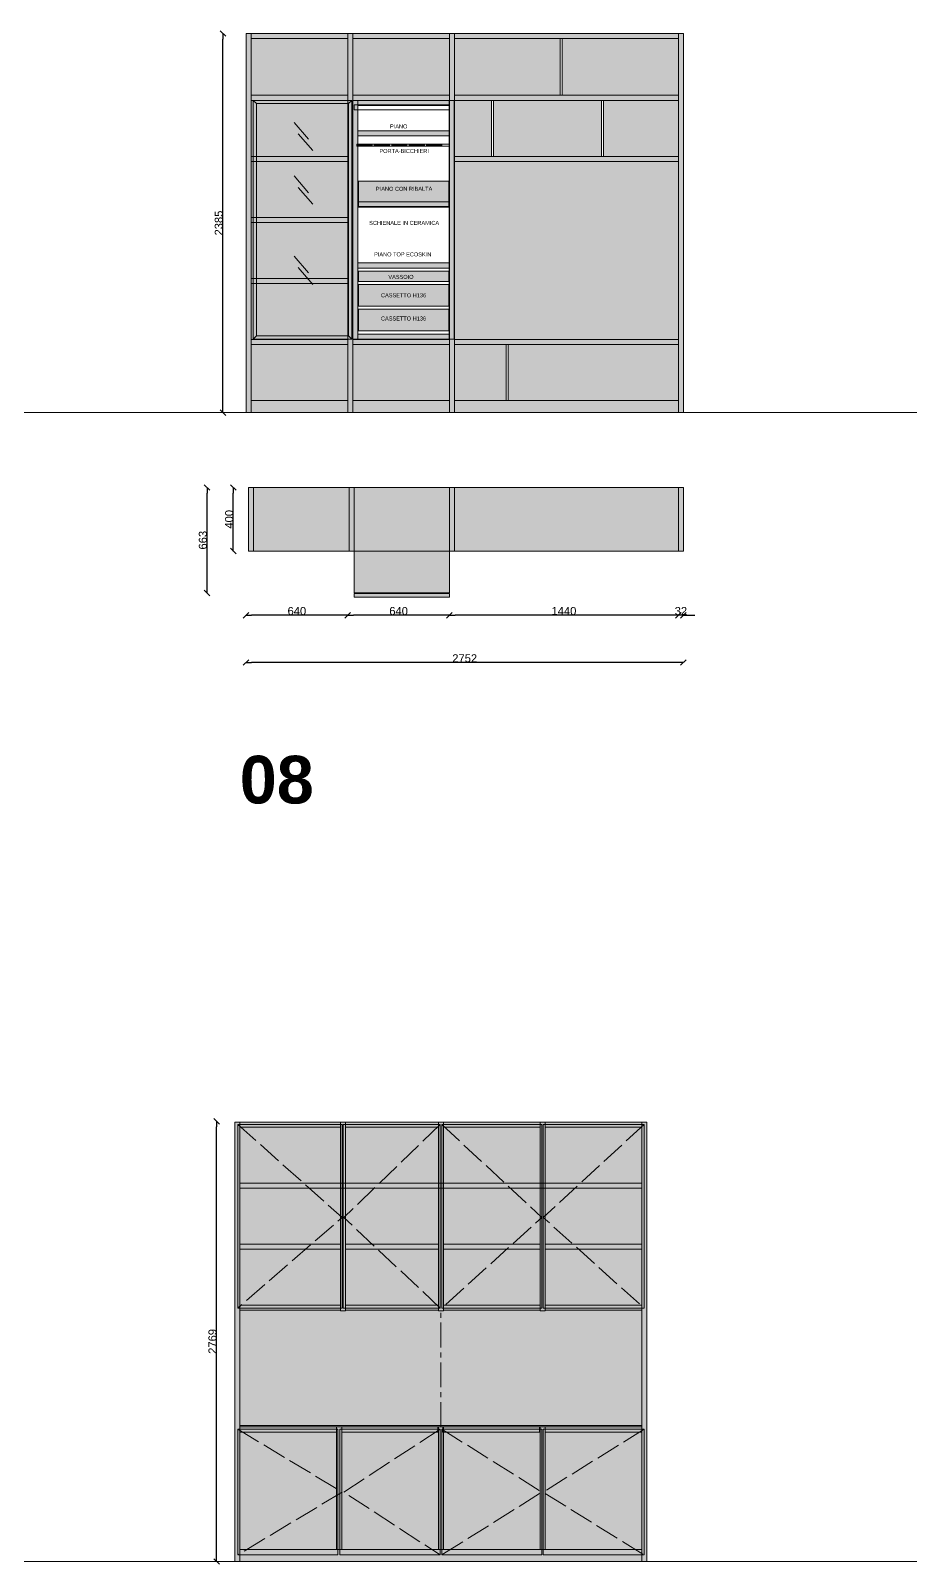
# Model space of a CAD drawing. Header units: millimetres. Extents: x -21288 to 39740, y -2987 to 21739.
# Drawn here: x 18488 to 24022, y 7055 to 16702 of the extents above; entities that cross this region are included whole.
import ezdxf

# ---------------------------------------------------------------- set-up
doc = ezdxf.new("R2010")
doc.units = ezdxf.units.MM
doc.header["$LTSCALE"] = 50
doc.header["$PDMODE"] = 1
doc.header["$PDSIZE"] = -2
doc.linetypes.add('ISO-02 Linea a tratti', pattern=[3.81, 3.048, -0.762])
doc.linetypes.add('ラインタイプ-30', pattern=[5, 3.125, -0.625, 0.625, -0.625])
doc.layers.get('0').update_dxf_attribs({"lineweight": 18})
doc.layers.add('Linee arredi', color=3, linetype='Continuous', lineweight=5)
doc.layers.add('Quote', color=7, linetype='Continuous', lineweight=5)
doc.styles.add('Arial', font='Arial.ttf')
doc.styles.add('Arial (bold)', font='Arial Bold.ttf')
doc.styles.add('Helvetica', font='Helvetica.ttf')
doc.dimstyles.new('M&C_quote arredo', dxfattribs={"dimtxt": 50.344329, "dimasz": 35.34668, "dimexe": 0, "dimexo": 0, "dimgap": 0.5, "dimtad": 1, "dimdec": 0, "dimtxsty": 'Arial', "dimblk": 'VW_SLASH-2', "dimblk1": 'VW_SLASH-2', "dimblk2": 'VW_SLASH-2', "dimcen": 0, "dimse1": 1, "dimse2": 1, "dimazin": 0, "dimtfac": 1, "dimtdec": 0, "dimtix": 1, "dimtmove": 0, "dimatfit": 0, "dimldrblk": 'VW_SLASH-2', "dimfxl": 0, "dimfxlon": 1, "dimfrac": 2, "dimtolj": 1, "dimarcsym": 0})

# ---------------------------------------------------------------- blocks, each defined once
blk = doc.blocks.new('VW_SLASH-2')
at = {"color": 0, "linetype": 'ByBlock', "lineweight": -2, "transparency": 16777216}
blk.add_line((0, 0), (-1, 0), dxfattribs=at)
at = {"color": 0, "linetype": 'Continuous', "lineweight": -2, "transparency": 16777216, "flags": 128}
blk.add_lwpolyline([(0.5, 0.5), (-0.5, -0.5)], dxfattribs=at)
blk = doc.blocks.new('*D70')
at = {"layer": 'Defpoints', "color": 0, "transparency": 16777216}
for p in [(21122.4, 14478.4), (22562.4, 14554.4), (21122.4, 13025)]:
    blk.add_point(p, dxfattribs=at)
at = {"layer": 'Quote', "color": 0, "lineweight": -2, "transparency": 16777216}
blk.add_line((22527.1, 13025), (21157.8, 13025), dxfattribs=at)
at = {"layer": 'Quote', "color": 0, "lineweight": -2, "transparency": 16777216, "xscale": 35.3466796875, "yscale": 35.3466796875, "zscale": 35.3466796875, "rotation": 180}
blk.add_blockref('VW_SLASH-2', (21122.4, 13025), dxfattribs=at)
at = {"layer": 'Quote', "color": 0, "lineweight": -2, "transparency": 16777216, "xscale": 35.3466796875, "yscale": 35.3466796875, "zscale": 35.3466796875}
blk.add_blockref('VW_SLASH-2', (22562.4, 13025), dxfattribs=at)
at = {"layer": 'Quote', "color": 0, "transparency": 16777216, "insert": (21842.4, 13051.2), "char_height": 50.34, "attachment_point": 5, "style": 'Arial'}
blk.add_mtext('\\A1;1440', dxfattribs=at)
blk = doc.blocks.new('*D71')
at = {"layer": 'Defpoints', "color": 0, "transparency": 16777216}
for p in [(22562.4, 14554.4), (22594.4, 14478.4), (22562.4, 13025)]:
    blk.add_point(p, dxfattribs=at)
at = {"layer": 'Quote', "color": 0, "lineweight": -2, "transparency": 16777216}
for p, q in [((22527.1, 13025), (22491.7, 13025)), ((22594.4, 13025), (22562.4, 13025)), ((22629.8, 13025), (22665.1, 13025))]:
    blk.add_line(p, q, dxfattribs=at)
at = {"layer": 'Quote', "color": 0, "lineweight": -2, "transparency": 16777216, "xscale": 35.3466796875, "yscale": 35.3466796875, "zscale": 35.3466796875}
blk.add_blockref('VW_SLASH-2', (22562.4, 13025), dxfattribs=at)
at = {"layer": 'Quote', "color": 0, "lineweight": -2, "transparency": 16777216, "xscale": 35.3466796875, "yscale": 35.3466796875, "zscale": 35.3466796875, "rotation": 180}
blk.add_blockref('VW_SLASH-2', (22594.4, 13025), dxfattribs=at)
at = {"layer": 'Quote', "color": 0, "transparency": 16777216, "insert": (22578.4, 13051.2), "char_height": 50.34, "attachment_point": 5, "style": 'Arial'}
blk.add_mtext('\\A1;32', dxfattribs=at)
blk = doc.blocks.new('*D72')
at = {"layer": 'Defpoints', "color": 0, "transparency": 16777216}
for p in [(19762.4, 13828.4), (20501.4, 13828.4), (20501.4, 13428.4)]:
    blk.add_point(p, dxfattribs=at)
at = {"layer": 'Quote', "color": 0, "lineweight": -2, "transparency": 16777216}
blk.add_line((19762.4, 13463.7), (19762.4, 13793), dxfattribs=at)
at = {"layer": 'Quote', "color": 0, "lineweight": -2, "transparency": 16777216, "xscale": 35.3466796875, "yscale": 35.3466796875, "zscale": 35.3466796875}
for p, rotation in [((19762.4, 13828.4), 90), ((19762.4, 13428.4), 270)]:
    blk.add_blockref('VW_SLASH-2', p, dxfattribs=dict(at, rotation=rotation))
at = {"layer": 'Quote', "color": 0, "transparency": 16777216, "insert": (19736.2, 13628.4), "char_height": 50.34, "attachment_point": 5, "rotation": 90, "style": 'Arial'}
blk.add_mtext('\\A1;400', dxfattribs=at)
blk = doc.blocks.new('*D73')
at = {"layer": 'Defpoints', "color": 0, "transparency": 16777216}
for p in [(19842.4, 14299.4), (22594.4, 14299.4), (19842.4, 12727.7)]:
    blk.add_point(p, dxfattribs=at)
at = {"layer": 'Quote', "color": 0, "lineweight": -2, "transparency": 16777216}
blk.add_line((22559.1, 12727.7), (19877.8, 12727.7), dxfattribs=at)
at = {"layer": 'Quote', "color": 0, "lineweight": -2, "transparency": 16777216, "xscale": 35.3466796875, "yscale": 35.3466796875, "zscale": 35.3466796875, "rotation": 180}
blk.add_blockref('VW_SLASH-2', (19842.4, 12727.7), dxfattribs=at)
at = {"layer": 'Quote', "color": 0, "lineweight": -2, "transparency": 16777216, "xscale": 35.3466796875, "yscale": 35.3466796875, "zscale": 35.3466796875}
blk.add_blockref('VW_SLASH-2', (22594.4, 12727.7), dxfattribs=at)
at = {"layer": 'Quote', "color": 0, "transparency": 16777216, "insert": (21218.4, 12753.9), "char_height": 50.34, "attachment_point": 5, "style": 'Arial'}
blk.add_mtext('\\A1;2752', dxfattribs=at)
blk = doc.blocks.new('*D74')
at = {"layer": 'Defpoints', "color": 0, "transparency": 16777216}
for p in [(19842.4, 14478.4), (20482.4, 14478.4), (19842.4, 13025)]:
    blk.add_point(p, dxfattribs=at)
at = {"layer": 'Quote', "color": 0, "lineweight": -2, "transparency": 16777216}
blk.add_line((20447.1, 13025), (19877.8, 13025), dxfattribs=at)
at = {"layer": 'Quote', "color": 0, "lineweight": -2, "transparency": 16777216, "xscale": 35.3466796875, "yscale": 35.3466796875, "zscale": 35.3466796875, "rotation": 180}
blk.add_blockref('VW_SLASH-2', (19842.4, 13025), dxfattribs=at)
at = {"layer": 'Quote', "color": 0, "lineweight": -2, "transparency": 16777216, "xscale": 35.3466796875, "yscale": 35.3466796875, "zscale": 35.3466796875}
blk.add_blockref('VW_SLASH-2', (20482.4, 13025), dxfattribs=at)
at = {"layer": 'Quote', "color": 0, "transparency": 16777216, "insert": (20162.4, 13051.2), "char_height": 50.34, "attachment_point": 5, "style": 'Arial'}
blk.add_mtext('\\A1;640', dxfattribs=at)
blk = doc.blocks.new('*D75')
at = {"layer": 'Defpoints', "color": 0, "transparency": 16777216}
for p in [(21122.4, 14707.3), (20482.4, 14478.4), (20482.4, 13025)]:
    blk.add_point(p, dxfattribs=at)
at = {"layer": 'Quote', "color": 0, "lineweight": -2, "transparency": 16777216}
blk.add_line((21087.1, 13025), (20517.8, 13025), dxfattribs=at)
at = {"layer": 'Quote', "color": 0, "lineweight": -2, "transparency": 16777216, "xscale": 35.3466796875, "yscale": 35.3466796875, "zscale": 35.3466796875, "rotation": 180}
blk.add_blockref('VW_SLASH-2', (20482.4, 13025), dxfattribs=at)
at = {"layer": 'Quote', "color": 0, "lineweight": -2, "transparency": 16777216, "xscale": 35.3466796875, "yscale": 35.3466796875, "zscale": 35.3466796875}
blk.add_blockref('VW_SLASH-2', (21122.4, 13025), dxfattribs=at)
at = {"layer": 'Quote', "color": 0, "transparency": 16777216, "insert": (20802.4, 13051.2), "char_height": 50.34, "attachment_point": 5, "style": 'Arial'}
blk.add_mtext('\\A1;640', dxfattribs=at)
blk = doc.blocks.new('*D76')
at = {"layer": 'Defpoints', "color": 0, "transparency": 16777216}
for p in [(19597.4, 13828.4), (21122.4, 13828.4), (20522.4, 13165.4)]:
    blk.add_point(p, dxfattribs=at)
at = {"layer": 'Quote', "color": 0, "lineweight": -2, "transparency": 16777216}
blk.add_line((19597.4, 13200.7), (19597.4, 13793), dxfattribs=at)
at = {"layer": 'Quote', "color": 0, "lineweight": -2, "transparency": 16777216, "xscale": 35.3466796875, "yscale": 35.3466796875, "zscale": 35.3466796875}
for p, rotation in [((19597.4, 13828.4), 90), ((19597.4, 13165.4), 270)]:
    blk.add_blockref('VW_SLASH-2', p, dxfattribs=dict(at, rotation=rotation))
at = {"layer": 'Quote', "color": 0, "transparency": 16777216, "insert": (19571.2, 13496.9), "char_height": 50.34, "attachment_point": 5, "rotation": 90, "style": 'Arial'}
blk.add_mtext('\\A1;663', dxfattribs=at)
blk = doc.blocks.new('Simbolo-2')
at = {"layer": 'Linee arredi', "linetype": 'Continuous', "lineweight": 5, "transparency": 33554687, "flags": 128}
blk.add_lwpolyline([(-47.9232, 5.9904), (47.9232, 5.9904), (47.9232, -5.9904), (-47.9232, -5.9904)], close=True, dxfattribs=at)
blk = doc.blocks.new('Gruppo-12')
h = blk.add_hatch(color=252)
h.dxf.hatch_style = 1
h.paths.add_polyline_path([(24503.8, 17470.8), (23884.8, 17470.8), (23904.8, 17450.8), (24483.9, 17450.8)], flags=17)
h.paths.add_polyline_path([(24503.8, 17470.8), (24483.9, 17450.8), (24483.9, 15989.1), (23904.8, 15989.1), (23904.8, 17450.8), (23884.8, 17470.8), (23884.8, 15969.2), (24503.8, 15969.2)])
h = blk.add_hatch(color=252)
h.dxf.hatch_style = 1
h.paths.add_polyline_path([(25116.9, 17470.8), (24542.8, 17470.8), (24542.8, 17438.8), (25116.9, 17438.8)])
h.paths.add_polyline_path([(25148.8, 17470.8), (25116.9, 17470.8), (25116.9, 15969.2), (25148.8, 15969.2)])
h.paths.add_polyline_path([(24542.8, 17470.8), (24510.8, 17470.8), (24510.8, 15969.2), (24542.8, 15969.2), (24542.8, 16001.1), (24542.8, 17183.2), (24535.8, 17183.2), (24535.8, 17195.2), (24542.8, 17195.2)])
h.paths.add_polyline_path([(25116.9, 16001.1), (24542.8, 16001.1), (24542.8, 15969.2), (25116.9, 15969.2)])
h.paths.add_polyline_path([(25116.9, 16448.4), (24542.8, 16448.4), (24542.8, 16416.5), (25116.9, 16416.5)])
h.paths.add_polyline_path([(25113.9, 16831.8), (24545.8, 16831.8), (24545.8, 16803.3), (25113.9, 16803.3)])
h.paths.add_polyline_path([(25116.9, 17279.1), (24542.8, 17279.1), (24542.8, 17247.1), (25116.9, 17247.1)])
h.paths.add_polyline_path([(24681.8, 16071.2), (24977.7, 16071.2), (24977.7, 16119), (24681.8, 16119)], flags=9)
h.paths.add_polyline_path([(24681.8, 16217.3), (24977.7, 16217.3), (24977.7, 16265), (24681.8, 16265)], flags=9)
h.paths.add_polyline_path([(25113.9, 16396.5), (24545.8, 16396.5), (24545.8, 16332.6), (25113.9, 16332.6)])
at = {"transparency": 33554641}
h = blk.add_hatch(color=256, dxfattribs=at)
h.dxf.hatch_style = 1
h.set_gradient(color1=(195, 255, 255), tint=1)
h.paths.add_polyline_path([(23904.8, 17450.8), (24483.9, 17450.8), (24483.9, 15989.1), (23904.8, 15989.1)])
h = blk.add_hatch(color=252)
h.dxf.hatch_style = 1
h.paths.add_polyline_path([(24535.8, 17195.2), (24631.6, 17195.2), (24631.6, 17183.2), (24535.8, 17183.2)])
h = blk.add_hatch(color=252)
h.dxf.hatch_style = 1
h.paths.add_polyline_path([(24645.6, 17195.2), (24741.5, 17195.2), (24741.5, 17183.2), (24645.6, 17183.2)])
h = blk.add_hatch(color=252)
h.dxf.hatch_style = 1
h.paths.add_polyline_path([(24755.5, 17195.2), (24851.3, 17195.2), (24851.3, 17183.2), (24755.5, 17183.2)])
h = blk.add_hatch(color=252)
h.dxf.hatch_style = 1
h.paths.add_polyline_path([(24865.3, 17195.2), (24961.1, 17195.2), (24961.1, 17183.2), (24865.3, 17183.2)])
h = blk.add_hatch(color=252)
h.dxf.hatch_style = 1
h.paths.add_polyline_path([(24975.1, 17195.2), (25070.9, 17195.2), (25070.9, 17183.2), (24975.1, 17183.2)])
h = blk.add_hatch(color=252)
h.dxf.hatch_style = 1
h.paths.add_polyline_path([(25113.9, 16963.1), (25113.9, 16803.3), (24545.8, 16803.3), (24545.8, 16963.1)])
h = blk.add_hatch(color=252)
h.dxf.hatch_style = 1
h.paths.add_polyline_path([(25113.9, 16312.6), (24545.8, 16312.6), (24545.8, 16176.8), (25113.9, 16176.8)])
h = blk.add_hatch(color=252)
h.dxf.hatch_style = 1
h.paths.add_polyline_path([(25113.9, 16021.1), (25113.9, 16156.9), (24545.8, 16156.9), (24545.8, 16021.1)])
at = {"layer": 'Linee arredi', "linetype": 'Continuous', "lineweight": 13}
for p, q in [((23884.8, 17470.8), (23904.8, 17450.8)), ((24483.9, 17450.8), (24503.8, 17470.8)), ((24510.8, 17470.8), (24510.8, 15969.2)), ((24510.8, 17470.8), (24542.8, 17470.8)), ((25116.9, 17470.8), (24542.8, 17470.8)), ((24542.8, 15969.2), (24542.8, 17470.8)), ((25116.9, 17438.8), (25116.9, 17470.8)), ((25116.9, 15969.2), (25116.9, 17470.8)), ((25116.9, 17470.8), (25148.8, 17470.8)), ((25148.8, 17470.8), (25148.8, 15969.2)), ((24542.8, 17438.8), (25116.9, 17438.8)), ((24141.6, 17332.8), (24232.3, 17227.1)), ((25116.9, 17279.1), (24542.8, 17279.1)), ((24168, 17261.1), (24258.7, 17155.3)), ((25116.9, 17247.1), (24542.8, 17247.1)), ((25116.9, 17195.2), (24542.8, 17195.2)), ((25116.9, 17183.2), (24542.8, 17183.2)), ((24631.6, 17183.2), (24631.6, 17195.2)), ((24645.6, 17183.2), (24645.6, 17195.2)), ((24741.5, 17183.2), (24741.5, 17195.2)), ((24755.5, 17183.2), (24755.5, 17195.2)), ((24851.3, 17183.2), (24851.3, 17195.2)), ((24865.3, 17183.2), (24865.3, 17195.2)), ((24961.1, 17183.2), (24961.1, 17195.2)), ((24975.1, 17183.2), (24975.1, 17195.2)), ((24141.6, 16995.5), (24232.3, 16889.7)), ((24168, 16923.7), (24258.7, 16818)), ((25116.9, 16799.8), (24542.8, 16799.8)), ((24141.6, 16491.1), (24232.3, 16385.4)), ((24168, 16419.4), (24258.7, 16313.6)), ((25116.9, 16448.4), (24542.8, 16448.4)), ((25116.9, 16416.5), (24542.8, 16416.5)), ((25116.9, 16416.5), (25116.9, 16001.1)), ((25148.8, 16416.5), (25148.8, 16001.1)), ((25116.9, 16332.6), (24542.8, 16332.6)), ((24545.8, 16300.6), (24542.8, 16300.6)), ((25116.9, 16300.6), (25113.9, 16300.6)), ((23904.8, 15989.1), (23884.8, 15969.2)), ((24483.9, 15989.1), (24503.8, 15969.2)), ((24510.8, 15969.2), (24542.8, 15969.2)), ((24542.8, 16001.1), (25116.9, 16001.1)), ((24542.8, 15969.2), (25116.9, 15969.2)), ((25116.9, 15969.2), (25148.8, 15969.2))]:
    blk.add_line(p, q, dxfattribs=at)
at = {"layer": 'Linee arredi', "linetype": 'Continuous', "lineweight": 13, "transparency": 33554687, "flags": 128}
for points in [[(24503.8, 17470.8), (24503.8, 15969.2), (23884.8, 15969.2), (23884.8, 17470.8)], [(23904.8, 15989.1), (24483.9, 15989.1), (24483.9, 17450.8), (23904.8, 17450.8)], [(23904.8, 17450.8), (24483.9, 17450.8), (24483.9, 15989.1), (23904.8, 15989.1)], [(24542.8, 17438.8), (25116.9, 17438.8), (25116.9, 16001.1), (24542.8, 16001.1)], [(25113.9, 16963.1), (25113.9, 16803.3), (24545.8, 16803.3), (24545.8, 16963.1)], [(24542.8, 16831.8), (25116.9, 16831.8), (25116.9, 16799.8), (24542.8, 16799.8)], [(24542.8, 16448.4), (25116.9, 16448.4), (25116.9, 16416.5), (24542.8, 16416.5)], [(24545.8, 16396.5), (25113.9, 16396.5), (25113.9, 16332.6), (24545.8, 16332.6)], [(24545.8, 16312.6), (25113.9, 16312.6), (25113.9, 16176.8), (24545.8, 16176.8)], [(24545.8, 16156.9), (25113.9, 16156.9), (25113.9, 16021.1), (24545.8, 16021.1)], [(24542.8, 16001.1), (25116.9, 16001.1), (25116.9, 15969.2), (24542.8, 15969.2)]]:
    blk.add_lwpolyline(points, close=True, dxfattribs=at)
at = {"layer": 'Linee arredi', "linetype": 'Continuous', "lineweight": 13, "flags": 128}
for points in [[(24503.8, 17470.8), (24503.8, 15969.2), (23884.8, 15969.2), (23884.8, 17470.8)], [(23904.8, 17450.8), (24483.9, 17450.8), (24483.9, 15989.1), (23904.8, 15989.1)], [(23904.8, 15989.1), (24483.9, 15989.1), (24483.9, 17450.8), (23904.8, 17450.8)]]:
    blk.add_lwpolyline(points, close=True, dxfattribs=at)
at = {"layer": 'Linee arredi', "linetype": 'ISO-02 Linea a tratti', "lineweight": 13, "flags": 128}
blk.add_lwpolyline([(25116.9, 16831.8), (25113.9, 16831.8), (24545.8, 16831.8), (24542.8, 16831.8)], dxfattribs=at)
at = {"layer": 'Linee arredi', "linetype": 'Continuous', "lineweight": 13}
for points in [[(25113.9, 16396.5), (24545.8, 16396.5), (24545.8, 16332.6), (25113.9, 16332.6)], [(25113.9, 16312.6), (24545.8, 16312.6), (24545.8, 16176.8), (25113.9, 16176.8)], [(25113.9, 16021.1), (25113.9, 16156.9), (24545.8, 16156.9), (24545.8, 16021.1)]]:
    blk.add_lwpolyline(points, close=True, dxfattribs=at)
at = {"layer": 'Linee arredi', "lineweight": 13, "transparency": 33554687}
for p in [(24583.7, 17189.2), (24693.6, 17189.2), (24803.4, 17189.2), (24913.2, 17189.2), (25023, 17189.2)]:
    blk.add_blockref('Simbolo-2', p, dxfattribs=at)
at = {"layer": 'Linee arredi', "lineweight": 13, "transparency": 33554687, "attachment_point": 2, "line_spacing_factor": 0.834288, "style": 'Helvetica'}
for s, insert, char_height in [('PIANO', (24799.5, 17319.7), 25.22), ('PORTA-BICCHIERI', (24833.7, 17165.4), 25.218), ('PIANO CON RIBALTA', (24833.7, 16927.2), 25.218), ('SCHIENALE IN CERAMICA', (24833.7, 16713), 25.218), ('PIANO TOP ECOSKIN', (24824.7, 16514.8), 25.218), ('VASSOIO', (24813.6, 16373.3), 25.22), ('CASSETTO H136', (24829.8, 16257.6), 25.218), ('CASSETTO H136', (24829.8, 16111.5), 25.218)]:
    blk.add_mtext(s, dxfattribs=dict(at, insert=insert, char_height=char_height))
blk = doc.blocks.new('*D81')
at = {"layer": 'Defpoints', "color": 0, "transparency": 16777216}
for p in [(19697.4, 16684.4), (19842.4, 16684.4), (20736.3, 14299.4)]:
    blk.add_point(p, dxfattribs=at)
at = {"layer": 'Quote', "color": 0, "lineweight": -2, "transparency": 16777216}
blk.add_line((19697.4, 14334.7), (19697.4, 16649), dxfattribs=at)
at = {"layer": 'Quote', "color": 0, "lineweight": -2, "transparency": 16777216, "xscale": 35.3466796875, "yscale": 35.3466796875, "zscale": 35.3466796875}
for p, rotation in [((19697.4, 16684.4), 90), ((19697.4, 14299.4), 270)]:
    blk.add_blockref('VW_SLASH-2', p, dxfattribs=dict(at, rotation=rotation))
at = {"layer": 'Quote', "color": 0, "transparency": 16777216, "insert": (19671.2, 15491.9), "char_height": 50.34, "attachment_point": 5, "rotation": 90, "style": 'Arial'}
blk.add_mtext('\\A1;2385', dxfattribs=at)
blk = doc.blocks.new('*D552')
at = {"layer": 'Defpoints', "color": 0, "transparency": 16777216}
for p in [(19657.8, 9841.5), (19809.7, 9841.5), (19809.7, 7072.5)]:
    blk.add_point(p, dxfattribs=at)
at = {"layer": 'Quote', "color": 0, "lineweight": -2, "transparency": 16777216}
blk.add_line((19657.8, 7107.8), (19657.8, 9806.1), dxfattribs=at)
at = {"layer": 'Quote', "color": 0, "lineweight": -2, "transparency": 16777216, "xscale": 35.3466796875, "yscale": 35.3466796875, "zscale": 35.3466796875}
for p, rotation in [((19657.8, 9841.5), 90), ((19657.8, 7072.5), 270)]:
    blk.add_blockref('VW_SLASH-2', p, dxfattribs=dict(at, rotation=rotation))
at = {"layer": 'Quote', "color": 0, "transparency": 16777216, "insert": (19631.6, 8457), "char_height": 50.34, "attachment_point": 5, "rotation": 90, "style": 'Arial'}
blk.add_mtext('\\A1;2769', dxfattribs=at)

msp = doc.modelspace()

# ---------------------------------------------------------------- hatches: boundary and pattern name
at = {"layer": 'Linee arredi'}
h = msp.add_hatch(color=7, dxfattribs=at)
h.dxf.hatch_style = 1
h.paths.add_polyline_path([(19842.43, 16684.37), (19874.43, 16684.37), (19874.43, 14299.37), (19842.43, 14299.37)])
h = msp.add_hatch(color=7, dxfattribs=at)
h.dxf.hatch_style = 1
h.paths.add_polyline_path([(19874.43, 16684.37), (20482.43, 16684.37), (20482.43, 16652.37), (19874.43, 16652.37)])
h = msp.add_hatch(color=254, dxfattribs=at)
h.dxf.hatch_style = 1
h.paths.add_polyline_path([(20482.43, 16652.37), (19874.43, 16652.37), (19874.43, 16295.37), (20482.43, 16295.37)])
h.paths.add_polyline_path([(21122.43, 16652.37), (20514.43, 16652.37), (20514.43, 16295.37), (21122.43, 16295.37)])
h.paths.add_polyline_path([(21819.19, 16652.37), (21154.43, 16652.37), (21154.43, 16295.37), (21819.19, 16295.37)])
h.paths.add_polyline_path([(22562.43, 16652.37), (21831.19, 16652.37), (21831.19, 16295.37), (22562.43, 16295.37)])
h.paths.add_polyline_path([(21387.43, 16263.37), (21154.43, 16263.37), (21154.43, 15911.37), (21387.43, 15911.37)])
h.paths.add_polyline_path([(22078.43, 16263.37), (21399.43, 16263.37), (21399.43, 15911.37), (22078.43, 15911.37)])
h.paths.add_polyline_path([(22562.43, 16263.37), (22090.43, 16263.37), (22090.43, 15911.37), (22562.43, 15911.37)])
h.paths.add_polyline_path([(22562.43, 14727.37), (21491.55, 14727.37), (21491.55, 14375.37), (22562.43, 14375.37)])
h.paths.add_polyline_path([(21479.55, 14727.37), (21154.43, 14727.37), (21154.43, 14375.37), (21479.55, 14375.37)])
h.paths.add_polyline_path([(21122.43, 14727.37), (20514.43, 14727.37), (20514.43, 14375.37), (21122.43, 14375.37)])
h.paths.add_polyline_path([(20482.43, 14727.37), (19874.43, 14727.37), (19874.43, 14375.37), (20482.43, 14375.37)])
h.paths.add_polyline_path([(19888.42, 15111.37), (19874.43, 15111.37), (19874.43, 14759.37), (20482.43, 14759.37), (20482.43, 14761.77), (19888.42, 14761.77)])
h.paths.add_polyline_path([(19888.42, 15495.37), (19874.43, 15495.37), (19874.43, 15143.37), (19888.42, 15143.37)])
h.paths.add_polyline_path([(19888.42, 15879.37), (19874.43, 15879.37), (19874.43, 15527.37), (19888.42, 15527.37)])
h.paths.add_polyline_path([(19888.42, 16263.37), (19874.43, 16263.37), (19874.43, 15911.37), (19888.42, 15911.37)])
h = msp.add_hatch(color=7, dxfattribs=at)
h.dxf.hatch_style = 1
h.paths.add_polyline_path([(20482.43, 16684.37), (20514.43, 16684.37), (20514.43, 14299.37), (20482.43, 14299.37)])
h = msp.add_hatch(color=7, dxfattribs=at)
h.dxf.hatch_style = 1
h.paths.add_polyline_path([(20514.43, 16684.37), (21122.43, 16684.37), (21122.43, 16652.37), (20514.43, 16652.37)])
h = msp.add_hatch(color=7, dxfattribs=at)
h.dxf.hatch_style = 1
h.paths.add_polyline_path([(21122.43, 16684.37), (21154.43, 16684.37), (21154.43, 14299.37), (21122.43, 14299.37)])
h = msp.add_hatch(color=7, dxfattribs=at)
h.dxf.hatch_style = 1
h.paths.add_polyline_path([(21154.43, 16684.37), (22562.43, 16684.37), (22562.43, 16652.37), (21154.43, 16652.37)])
h = msp.add_hatch(color=7, dxfattribs=at)
h.dxf.hatch_style = 1
h.paths.add_polyline_path([(22562.43, 16684.37), (22594.43, 16684.37), (22594.43, 14299.37), (22562.43, 14299.37)])
h = msp.add_hatch(color=7, dxfattribs=at)
h.dxf.hatch_style = 1
h.paths.add_polyline_path([(19874.43, 16295.37), (20482.43, 16295.37), (20482.43, 16263.37), (19874.43, 16263.37)])
h = msp.add_hatch(color=7, dxfattribs=at)
h.dxf.hatch_style = 1
h.paths.add_polyline_path([(20514.43, 16295.37), (21122.43, 16295.37), (21122.43, 16263.37), (20514.43, 16263.37)])
h = msp.add_hatch(color=7, dxfattribs=at)
h.dxf.hatch_style = 1
h.paths.add_polyline_path([(21154.43, 16295.37), (22562.43, 16295.37), (22562.43, 16263.37), (21154.43, 16263.37)])
h = msp.add_hatch(color=253, dxfattribs=at)
h.dxf.hatch_style = 1
h.paths.add_polyline_path([(22078.43, 15911.37), (22078.43, 16263.37), (21399.43, 16263.37), (21399.43, 15911.37)])
h.paths.add_polyline_path([(22090.43, 15911.37), (22562.43, 15911.37), (22562.43, 16263.37), (22090.43, 16263.37)])
h.paths.add_polyline_path([(21387.43, 16263.37), (21154.43, 16263.37), (21154.43, 15911.37), (21387.43, 15911.37)])
h = msp.add_hatch(color=7, dxfattribs=at)
h.dxf.hatch_style = 1
h.paths.add_polyline_path([(19874.43, 15911.37), (20482.43, 15911.37), (20482.43, 15879.37), (19874.43, 15879.37)])
h = msp.add_hatch(color=7, dxfattribs=at)
h.dxf.hatch_style = 1
h.paths.add_polyline_path([(21154.43, 15911.37), (22562.43, 15911.37), (22562.43, 15879.37), (21154.43, 15879.37)])
h = msp.add_hatch(color=253, dxfattribs=at)
h.dxf.hatch_style = 1
h.paths.add_polyline_path([(21154.43, 14759.37), (22562.43, 14759.37), (22562.43, 15879.37), (21154.43, 15879.37)])
h = msp.add_hatch(color=7, dxfattribs=at)
h.dxf.hatch_style = 1
h.paths.add_polyline_path([(19874.43, 15527.37), (20482.43, 15527.37), (20482.43, 15495.37), (19874.43, 15495.37)])
h = msp.add_hatch(color=7, dxfattribs=at)
h.dxf.hatch_style = 1
h.paths.add_polyline_path([(19874.43, 15143.37), (20482.43, 15143.37), (20482.43, 15111.37), (19874.43, 15111.37)])
h = msp.add_hatch(color=7, dxfattribs=at)
h.dxf.hatch_style = 1
h.paths.add_polyline_path([(19874.43, 14759.37), (20482.43, 14759.37), (20482.43, 14727.37), (19874.43, 14727.37)])
h = msp.add_hatch(color=7, dxfattribs=at)
h.dxf.hatch_style = 1
h.paths.add_polyline_path([(20514.43, 14759.37), (21122.43, 14759.37), (21122.43, 14727.37), (20514.43, 14727.37)])
h = msp.add_hatch(color=7, dxfattribs=at)
h.dxf.hatch_style = 1
h.paths.add_polyline_path([(21154.43, 14759.37), (22562.43, 14759.37), (22562.43, 14727.37), (21154.43, 14727.37)])
h = msp.add_hatch(color=7, dxfattribs=at)
h.dxf.hatch_style = 1
h.paths.add_polyline_path([(19874.43, 14299.37), (19874.43, 14375.37), (20482.43, 14375.37), (20482.43, 14299.37)])
h = msp.add_hatch(color=7, dxfattribs=at)
h.dxf.hatch_style = 1
h.paths.add_polyline_path([(20514.43, 14299.37), (20514.43, 14375.37), (21122.43, 14375.37), (21122.43, 14299.37)])
h = msp.add_hatch(color=7, dxfattribs=at)
h.dxf.hatch_style = 1
h.paths.add_polyline_path([(21154.43, 14299.37), (21154.43, 14375.37), (22562.43, 14375.37), (22562.43, 14299.37)])
h = msp.add_hatch(color=7, dxfattribs=at)
h.dxf.hatch_style = 1
h.paths.add_polyline_path([(19890.43, 13828.38), (19858.43, 13828.38), (19858.43, 13428.38), (19890.43, 13428.38)])
h.paths.add_polyline_path([(20490.43, 13828.38), (19890.43, 13828.38), (19890.43, 13428.38), (20490.43, 13428.38)])
h.paths.add_polyline_path([(20522.43, 13828.38), (20490.43, 13828.38), (20490.43, 13428.38), (20522.43, 13428.38)])
h.paths.add_polyline_path([(21122.43, 13828.38), (20522.43, 13828.38), (20522.43, 13428.38), (21122.43, 13428.38)])
h.paths.add_polyline_path([(21154.43, 13828.38), (21122.43, 13828.38), (21122.43, 13428.38), (21154.43, 13428.38)])
h.paths.add_polyline_path([(22402.43, 13828.38), (21154.43, 13828.38), (21154.43, 13428.38), (22402.43, 13428.38)])
h.paths.add_polyline_path([(22594.43, 13828.38), (22562.43, 13828.38), (22562.43, 13428.38), (22594.43, 13428.38)])
h.paths.add_polyline_path([(22562.43, 13828.38), (22434.43, 13828.38), (22434.43, 13428.38), (22562.43, 13428.38)])
h.paths.add_polyline_path([(22434.43, 13828.38), (22402.43, 13828.38), (22402.43, 13428.38), (22434.43, 13428.38)])
h = msp.add_hatch(color=252, dxfattribs=at)
h.dxf.hatch_style = 1
h.paths.add_polyline_path([(21122.43, 13428.38), (20522.43, 13428.38), (20522.43, 13165.38), (21122.43, 13165.38)])
h.paths.add_polyline_path([(21122.43, 13161.38), (20522.43, 13161.38), (20522.43, 13139.38), (21122.43, 13139.38)])
h = msp.add_hatch(color=7, dxfattribs=at)
h.dxf.hatch_style = 1
h.paths.add_polyline_path([(19772.53, 9836.37), (19804.53, 9836.37), (19804.53, 7072.47), (19772.53, 7072.47)])
h = msp.add_hatch(color=252, dxfattribs=at)
h.dxf.hatch_style = 1
h.paths.add_polyline_path([(19790.53, 9821.63), (20447.11, 9821.63), (20447.11, 8666.68), (19790.53, 8666.68)])
h = msp.add_hatch(color=7, dxfattribs=at)
h.dxf.hatch_style = 1
h.paths.add_polyline_path([(19804.53, 9804.37), (19804.53, 9836.37), (20436.53, 9836.37), (20436.53, 9804.37)])
h = msp.add_hatch(color=7, dxfattribs=at)
h.dxf.hatch_style = 1
h.paths.add_polyline_path([(20436.53, 9836.37), (20468.53, 9836.37), (20468.53, 8650.1), (20436.53, 8650.1)])
h = msp.add_hatch(color=252, dxfattribs=at)
h.dxf.hatch_style = 1
h.paths.add_polyline_path([(20454.11, 9821.63), (21064.53, 9821.63), (21064.53, 8666.68), (20454.11, 8666.68)])
h = msp.add_hatch(color=7, dxfattribs=at)
h.dxf.hatch_style = 1
h.paths.add_polyline_path([(20468.53, 9804.37), (20468.53, 9836.37), (21052.53, 9836.37), (21052.53, 9804.37)])
h = msp.add_hatch(color=7, dxfattribs=at)
h.dxf.hatch_style = 1
h.paths.add_polyline_path([(21052.53, 9836.37), (21084.53, 9836.37), (21084.53, 8650.1), (21052.53, 8650.1)])
h = msp.add_hatch(color=252, dxfattribs=at)
h.dxf.hatch_style = 1
h.paths.add_polyline_path([(21073.53, 9821.63), (21704.53, 9821.63), (21704.53, 8666.68), (21073.53, 8666.68)])
h = msp.add_hatch(color=7, dxfattribs=at)
h.dxf.hatch_style = 1
h.paths.add_polyline_path([(21084.53, 9804.37), (21084.53, 9836.37), (21692.53, 9836.37), (21692.53, 9804.37)])
h = msp.add_hatch(color=7, dxfattribs=at)
h.dxf.hatch_style = 1
h.paths.add_polyline_path([(21692.53, 9836.37), (21724.53, 9836.37), (21724.53, 8650.1), (21692.53, 8650.1)])
h = msp.add_hatch(color=252, dxfattribs=at)
h.dxf.hatch_style = 1
h.paths.add_polyline_path([(21712.53, 9821.63), (22346.53, 9821.63), (22346.53, 8666.68), (21712.53, 8666.68)])
h = msp.add_hatch(color=7, dxfattribs=at)
h.dxf.hatch_style = 1
h.paths.add_polyline_path([(21724.53, 9804.37), (21724.53, 9836.37), (22332.53, 9836.37), (22332.53, 9804.37)])
h = msp.add_hatch(color=7, dxfattribs=at)
h.dxf.hatch_style = 1
h.paths.add_polyline_path([(22332.53, 9836.37), (22364.53, 9836.37), (22364.53, 7072.47), (22332.53, 7072.47)])
h = msp.add_hatch(color=7, dxfattribs=at)
h.dxf.hatch_style = 1
h.paths.add_polyline_path([(19804.53, 8652.63), (19804.53, 8684.63), (20436.53, 8684.63), (20436.53, 8652.63)])
h = msp.add_hatch(color=7, dxfattribs=at)
h.dxf.hatch_style = 1
h.paths.add_polyline_path([(20468.53, 8652.58), (20468.53, 8684.58), (21052.53, 8684.58), (21052.53, 8652.58)])
h = msp.add_hatch(color=7, dxfattribs=at)
h.dxf.hatch_style = 1
h.paths.add_polyline_path([(21084.53, 8652.58), (21084.53, 8684.58), (21692.53, 8684.58), (21692.53, 8652.58)])
h = msp.add_hatch(color=7, dxfattribs=at)
h.dxf.hatch_style = 1
h.paths.add_polyline_path([(21724.53, 8652.63), (21724.53, 8684.63), (22332.53, 8684.63), (22332.53, 8652.63)])
h = msp.add_hatch(color=253, dxfattribs=at)
h.dxf.hatch_style = 1
h.paths.add_polyline_path([(20468.53, 8652.58), (20468.53, 8650.1), (20436.53, 8650.1), (20436.53, 8652.63), (19804.53, 8652.63), (19804.53, 7928.71), (21068.53, 7928.71), (21068.53, 8650.1), (21052.53, 8650.1), (21052.53, 8652.58)])
h.paths.add_polyline_path([(21068.53, 7928.71), (22332.53, 7928.71), (22332.53, 8652.63), (21724.53, 8652.63), (21724.53, 8650.1), (21692.53, 8650.1), (21692.53, 8652.58), (21084.53, 8652.58), (21084.53, 8650.1), (21068.53, 8650.1)])
h = msp.add_hatch(color=7, dxfattribs=at)
h.dxf.hatch_style = 1
h.paths.add_polyline_path([(19804.53, 7918.71), (19804.53, 7928.71), (22332.53, 7928.71), (22332.53, 7918.71)])
h = msp.add_hatch(color=7, dxfattribs=at)
h.dxf.hatch_style = 1
h.paths.add_polyline_path([(19804.53, 7886.71), (19804.53, 7918.71), (20412.53, 7918.71), (20412.53, 7886.71)])
h = msp.add_hatch(color=7, dxfattribs=at)
h.dxf.hatch_style = 1
h.paths.add_polyline_path([(20412.53, 7918.71), (20444.53, 7918.71), (20444.53, 7148.47), (20412.53, 7148.47)])
h = msp.add_hatch(color=7, dxfattribs=at)
h.dxf.hatch_style = 1
h.paths.add_polyline_path([(20444.53, 7886.71), (20444.53, 7918.71), (21048.53, 7918.71), (21048.53, 7886.71)])
h = msp.add_hatch(color=7, dxfattribs=at)
h.dxf.hatch_style = 1
h.paths.add_polyline_path([(21052.53, 7918.71), (21084.53, 7918.71), (21084.53, 7148.47), (21052.53, 7148.47)])
h = msp.add_hatch(color=7, dxfattribs=at)
h.dxf.hatch_style = 1
h.paths.add_polyline_path([(21080.53, 7886.71), (21080.53, 7918.71), (21688.53, 7918.71), (21688.53, 7886.71)])
h = msp.add_hatch(color=7, dxfattribs=at)
h.dxf.hatch_style = 1
h.paths.add_polyline_path([(21692.53, 7918.71), (21724.53, 7918.71), (21724.53, 7148.47), (21692.53, 7148.47)])
h = msp.add_hatch(color=7, dxfattribs=at)
h.dxf.hatch_style = 1
h.paths.add_polyline_path([(21723.57, 7886.71), (21723.57, 7918.71), (22332.53, 7918.71), (22332.53, 7886.71)])
h = msp.add_hatch(color=252, dxfattribs=at)
h.dxf.hatch_style = 1
h.paths.add_polyline_path([(19790.53, 7904.63), (20419.53, 7904.63), (20419.53, 7113.78), (19790.53, 7113.78)])
h = msp.add_hatch(color=252, dxfattribs=at)
h.dxf.hatch_style = 1
h.paths.add_polyline_path([(20433.53, 7904.63), (21064.53, 7904.63), (21064.53, 7113.78), (20433.53, 7113.78)])
h = msp.add_hatch(color=252, dxfattribs=at)
h.dxf.hatch_style = 1
h.paths.add_polyline_path([(21073.53, 7904.63), (21704.53, 7904.63), (21704.53, 7113.78), (21073.53, 7113.78)])
h = msp.add_hatch(color=252, dxfattribs=at)
h.dxf.hatch_style = 1
h.paths.add_polyline_path([(21712.53, 7904.63), (22346.53, 7904.63), (22346.53, 7113.78), (21712.53, 7113.78)])
h = msp.add_hatch(color=7, dxfattribs=at)
h.dxf.hatch_style = 1
h.paths.add_polyline_path([(19804.53, 7072.47), (19804.53, 7148.47), (22332.53, 7148.47), (22332.53, 7072.47)])

# ---------------------------------------------------------------- linework, layer by layer
for p, q in [((-20858.11, 14299.37), (39673.86, 14299.37)), ((-21288.29, 7072.47), (39673.86, 7072.47))]:
    msp.add_line(p, q)
at = {"layer": 'Linee arredi', "linetype": 'ラインタイプ-30', "lineweight": 5, "transparency": 33554687}
msp.add_line((21068.53, 7918.71), (21068.53, 8650.1), dxfattribs=at)
at = {"layer": 'Linee arredi', "linetype": 'Continuous', "lineweight": 5, "transparency": 33554687, "flags": 128}
for points in [[(19842.43, 16684.37), (19874.43, 16684.37), (19874.43, 14299.37), (19842.43, 14299.37)], [(19874.43, 16684.37), (20482.43, 16684.37), (20482.43, 16652.37), (19874.43, 16652.37)], [(20482.43, 16684.37), (20514.43, 16684.37), (20514.43, 14299.37), (20482.43, 14299.37)], [(20514.43, 16684.37), (21122.43, 16684.37), (21122.43, 16652.37), (20514.43, 16652.37)], [(21122.43, 16684.37), (21154.43, 16684.37), (21154.43, 14299.37), (21122.43, 14299.37)], [(21154.43, 16684.37), (22562.43, 16684.37), (22562.43, 16652.37), (21154.43, 16652.37)], [(22562.43, 16684.37), (22594.43, 16684.37), (22594.43, 14299.37), (22562.43, 14299.37)], [(19874.43, 16295.37), (20482.43, 16295.37), (20482.43, 16263.37), (19874.43, 16263.37)], [(20514.43, 16295.37), (21122.43, 16295.37), (21122.43, 16263.37), (20514.43, 16263.37)], [(21154.43, 16295.37), (22562.43, 16295.37), (22562.43, 16263.37), (21154.43, 16263.37)], [(19874.43, 15911.37), (20482.43, 15911.37), (20482.43, 15879.37), (19874.43, 15879.37)], [(21154.43, 15911.37), (22562.43, 15911.37), (22562.43, 15879.37), (21154.43, 15879.37)], [(19874.43, 15527.37), (20482.43, 15527.37), (20482.43, 15495.37), (19874.43, 15495.37)], [(19874.43, 15143.37), (20482.43, 15143.37), (20482.43, 15111.37), (19874.43, 15111.37)], [(19874.43, 14759.37), (20482.43, 14759.37), (20482.43, 14727.37), (19874.43, 14727.37)], [(21154.43, 14759.37), (22562.43, 14759.37), (22562.43, 14727.37), (21154.43, 14727.37)], [(19874.43, 14299.37), (19874.43, 14375.37), (20482.43, 14375.37), (20482.43, 14299.37)], [(20514.43, 14299.37), (20514.43, 14375.37), (21122.43, 14375.37), (21122.43, 14299.37)], [(21154.43, 14299.37), (21154.43, 14375.37), (22562.43, 14375.37), (22562.43, 14299.37)], [(19858.43, 13828.38), (19890.43, 13828.38), (19890.43, 13428.38), (19858.43, 13428.38)], [(19890.43, 13828.38), (20490.43, 13828.38), (20490.43, 13428.38), (19890.43, 13428.38)], [(20490.43, 13828.38), (20522.43, 13828.38), (20522.43, 13428.38), (20490.43, 13428.38)], [(20522.43, 13828.38), (21122.43, 13828.38), (21122.43, 13428.38), (20522.43, 13428.38)], [(21122.43, 13828.38), (21154.43, 13828.38), (21154.43, 13428.38), (21122.43, 13428.38)], [(21154.43, 13828.38), (22562.43, 13828.38), (22562.43, 13428.38), (21154.43, 13428.38)], [(22562.43, 13828.38), (22594.43, 13828.38), (22594.43, 13428.38), (22562.43, 13428.38)], [(21122.43, 13428.38), (20522.43, 13428.38), (20522.43, 13165.38), (21122.43, 13165.38), (21122.43, 13428.38)], [(19772.53, 9836.37), (19804.53, 9836.37), (19804.53, 7072.47), (19772.53, 7072.47)], [(19790.53, 9821.63), (20447.11, 9821.63), (20447.11, 8666.68), (19790.53, 8666.68)], [(19804.53, 9804.37), (19804.53, 9836.37), (20436.53, 9836.37), (20436.53, 9804.37)], [(20436.53, 9836.37), (20468.53, 9836.37), (20468.53, 8650.1), (20436.53, 8650.1)], [(20454.11, 9821.63), (21064.53, 9821.63), (21064.53, 8666.68), (20454.11, 8666.68)], [(20468.53, 9804.37), (20468.53, 9836.37), (21052.53, 9836.37), (21052.53, 9804.37)], [(21052.53, 9836.37), (21084.53, 9836.37), (21084.53, 8650.1), (21052.53, 8650.1)], [(21073.53, 9821.63), (21704.53, 9821.63), (21704.53, 8666.68), (21073.53, 8666.68)], [(21084.53, 9804.37), (21084.53, 9836.37), (21692.53, 9836.37), (21692.53, 9804.37)], [(21692.53, 9836.37), (21724.53, 9836.37), (21724.53, 8650.1), (21692.53, 8650.1)], [(21712.53, 9821.63), (22346.53, 9821.63), (22346.53, 8666.68), (21712.53, 8666.68)], [(21724.53, 9804.37), (21724.53, 9836.37), (22332.53, 9836.37), (22332.53, 9804.37)], [(22332.53, 9836.37), (22364.53, 9836.37), (22364.53, 7072.47), (22332.53, 7072.47)], [(20468.53, 9036.52), (20468.53, 9068.52), (21052.53, 9068.52), (21052.53, 9036.52)], [(21084.53, 9036.52), (21084.53, 9068.52), (21692.53, 9068.52), (21692.53, 9036.52)], [(19804.53, 8652.63), (19804.53, 8684.63), (20436.53, 8684.63), (20436.53, 8652.63)], [(20468.53, 8652.58), (20468.53, 8684.58), (21052.53, 8684.58), (21052.53, 8652.58)], [(21084.53, 8652.58), (21084.53, 8684.58), (21692.53, 8684.58), (21692.53, 8652.58)], [(21724.53, 8652.63), (21724.53, 8684.63), (22332.53, 8684.63), (22332.53, 8652.63)], [(19804.53, 7918.71), (19804.53, 7928.71), (22332.53, 7928.71), (22332.53, 7918.71)], [(19804.53, 7886.71), (19804.53, 7918.71), (20412.53, 7918.71), (20412.53, 7886.71)], [(20412.53, 7918.71), (20444.53, 7918.71), (20444.53, 7148.47), (20412.53, 7148.47)], [(20444.53, 7886.71), (20444.53, 7918.71), (21048.53, 7918.71), (21048.53, 7886.71)], [(21052.53, 7918.71), (21084.53, 7918.71), (21084.53, 7148.47), (21052.53, 7148.47)], [(21080.53, 7886.71), (21080.53, 7918.71), (21688.53, 7918.71), (21688.53, 7886.71)], [(21692.53, 7918.71), (21724.53, 7918.71), (21724.53, 7148.47), (21692.53, 7148.47)], [(21723.57, 7886.71), (21723.57, 7918.71), (22332.53, 7918.71), (22332.53, 7886.71)], [(19790.53, 7904.63), (20419.53, 7904.63), (20419.53, 7113.78), (19790.53, 7113.78)], [(20433.53, 7904.63), (21064.53, 7904.63), (21064.53, 7113.78), (20433.53, 7113.78)], [(21073.53, 7904.63), (21704.53, 7904.63), (21704.53, 7113.78), (21073.53, 7113.78)], [(21712.53, 7904.63), (22346.53, 7904.63), (22346.53, 7113.78), (21712.53, 7113.78)], [(19804.53, 7072.47), (19804.53, 7148.47), (22332.53, 7148.47), (22332.53, 7072.47)]]:
    msp.add_lwpolyline(points, close=True, dxfattribs=at)
at = {"layer": 'Linee arredi', "linetype": 'Continuous', "lineweight": 15, "transparency": 33554687, "flags": 128}
for points in [[(21831.19, 16652.37), (21819.19, 16652.37), (21819.19, 16295.37), (21831.19, 16295.37)], [(20522.43, 16235.35), (21122.43, 16235.35), (21122.43, 16203.35), (20522.43, 16203.35)], [(21399.43, 16263.37), (21387.43, 16263.37), (21387.43, 15911.37), (21399.43, 15911.37)], [(22090.43, 16263.37), (22078.43, 16263.37), (22078.43, 15911.37), (22090.43, 15911.37)], [(20514.43, 14759.37), (21122.43, 14759.37), (21122.43, 14727.37), (20514.43, 14727.37)], [(21491.55, 14727.37), (21479.55, 14727.37), (21479.55, 14375.37), (21491.55, 14375.37)], [(21122.43, 13161.38), (20522.43, 13161.38), (20522.43, 13139.38), (21122.43, 13139.38)], [(19804.53, 9420.47), (19804.53, 9452.47), (22332.53, 9452.47), (22332.53, 9420.47)], [(19804.53, 9036.52), (19804.53, 9068.52), (20436.53, 9068.52), (20436.53, 9036.52)], [(21724.53, 9036.52), (21724.53, 9068.52), (22332.53, 9068.52), (22332.53, 9036.52)]]:
    msp.add_lwpolyline(points, close=True, dxfattribs=at)
at = {"layer": 'Linee arredi', "linetype": 'ISO-02 Linea a tratti', "lineweight": 5, "transparency": 33554687, "flags": 128}
for points in [[(19790.53, 9821.63), (20447.11, 9236.65), (19790.53, 8666.68)], [(21064.53, 9821.63), (20457.96, 9236.65), (21064.53, 8666.68)], [(21073.53, 9821.63), (21704.53, 9236.65), (21073.53, 8666.68)], [(22346.53, 9821.63), (21712.53, 9236.65), (22346.53, 8666.68)], [(19790.53, 7904.63), (20447.11, 7509.2), (19790.53, 7113.78)], [(21064.53, 7904.63), (20457.96, 7509.2), (21064.53, 7113.78)], [(21073.53, 7904.63), (21704.53, 7509.2), (21073.53, 7113.78)], [(22346.53, 7904.63), (21712.53, 7509.2), (22346.53, 7113.78)]]:
    msp.add_lwpolyline(points, dxfattribs=at)

# ---------------------------------------------------------------- block references
at = {"layer": 'Linee arredi', "transparency": 33554687}
msp.add_blockref('Gruppo-12', (-3996.41, -1207.4), dxfattribs=at)

# ---------------------------------------------------------------- texts
at = {"layer": 'Linee arredi', "transparency": 33554687, "insert": (19802.89, 11836.6), "char_height": 300, "attachment_point": 7, "line_spacing_factor": 1.006858, "style": 'Arial (bold)'}
msp.add_mtext('08', dxfattribs=at)

# ---------------------------------------------------------------- dimensions: what is measured, and where the dimension line sits
at = {"layer": 'Quote', "color": 7}
for base, p1, p2, picture, middle in [((19697.43, 16684.37), (20736.34, 14299.37), (19842.43, 16684.37), '*D81', (19671.21, 15491.87)), ((19597.43, 13828.38), (20522.43, 13165.38), (21122.43, 13828.38), '*D76', (19571.21, 13496.88)), ((19762.43, 13828.38), (20501.41, 13428.38), (20501.41, 13828.38), '*D72', (19736.22, 13628.38)), ((19657.79, 9841.47), (19809.7, 7072.47), (19809.7, 9841.47), '*D552', (19631.58, 8456.97))]:
    dim = msp.add_linear_dim(base=base, p1=p1, p2=p2, angle=270, dimstyle='M&C_quote arredo', override={"dimpost": '<>', "dimtmove": 1}, dxfattribs=at)
    dim.commit()
    dim.dimension.update_dxf_attribs({"geometry": picture, "text_midpoint": middle})
for base, p1, p2, picture, middle in [((20482.43, 13024.97), (21122.43, 14707.33), (20482.43, 14478.38), '*D75', (20802.43, 13051.17)), ((19842.43, 13024.97), (20482.43, 14478.38), (19842.43, 14478.38), '*D74', (20162.43, 13051.17)), ((21122.43, 13024.97), (22562.43, 14554.38), (21122.43, 14478.38), '*D70', (21842.43, 13051.17)), ((22562.43, 13024.97), (22594.43, 14478.38), (22562.43, 14554.38), '*D71', (22578.43, 13051.19)), ((19842.43, 12727.74), (22594.43, 14299.37), (19842.43, 14299.37), '*D73', (21218.43, 12753.94))]:
    dim = msp.add_linear_dim(base=base, p1=p1, p2=p2, dimstyle='M&C_quote arredo', override={"dimpost": '<>', "dimtmove": 1}, dxfattribs=at)
    dim.commit()
    dim.dimension.update_dxf_attribs({"geometry": picture, "text_midpoint": middle})

doc.saveas('drawing.dxf')
